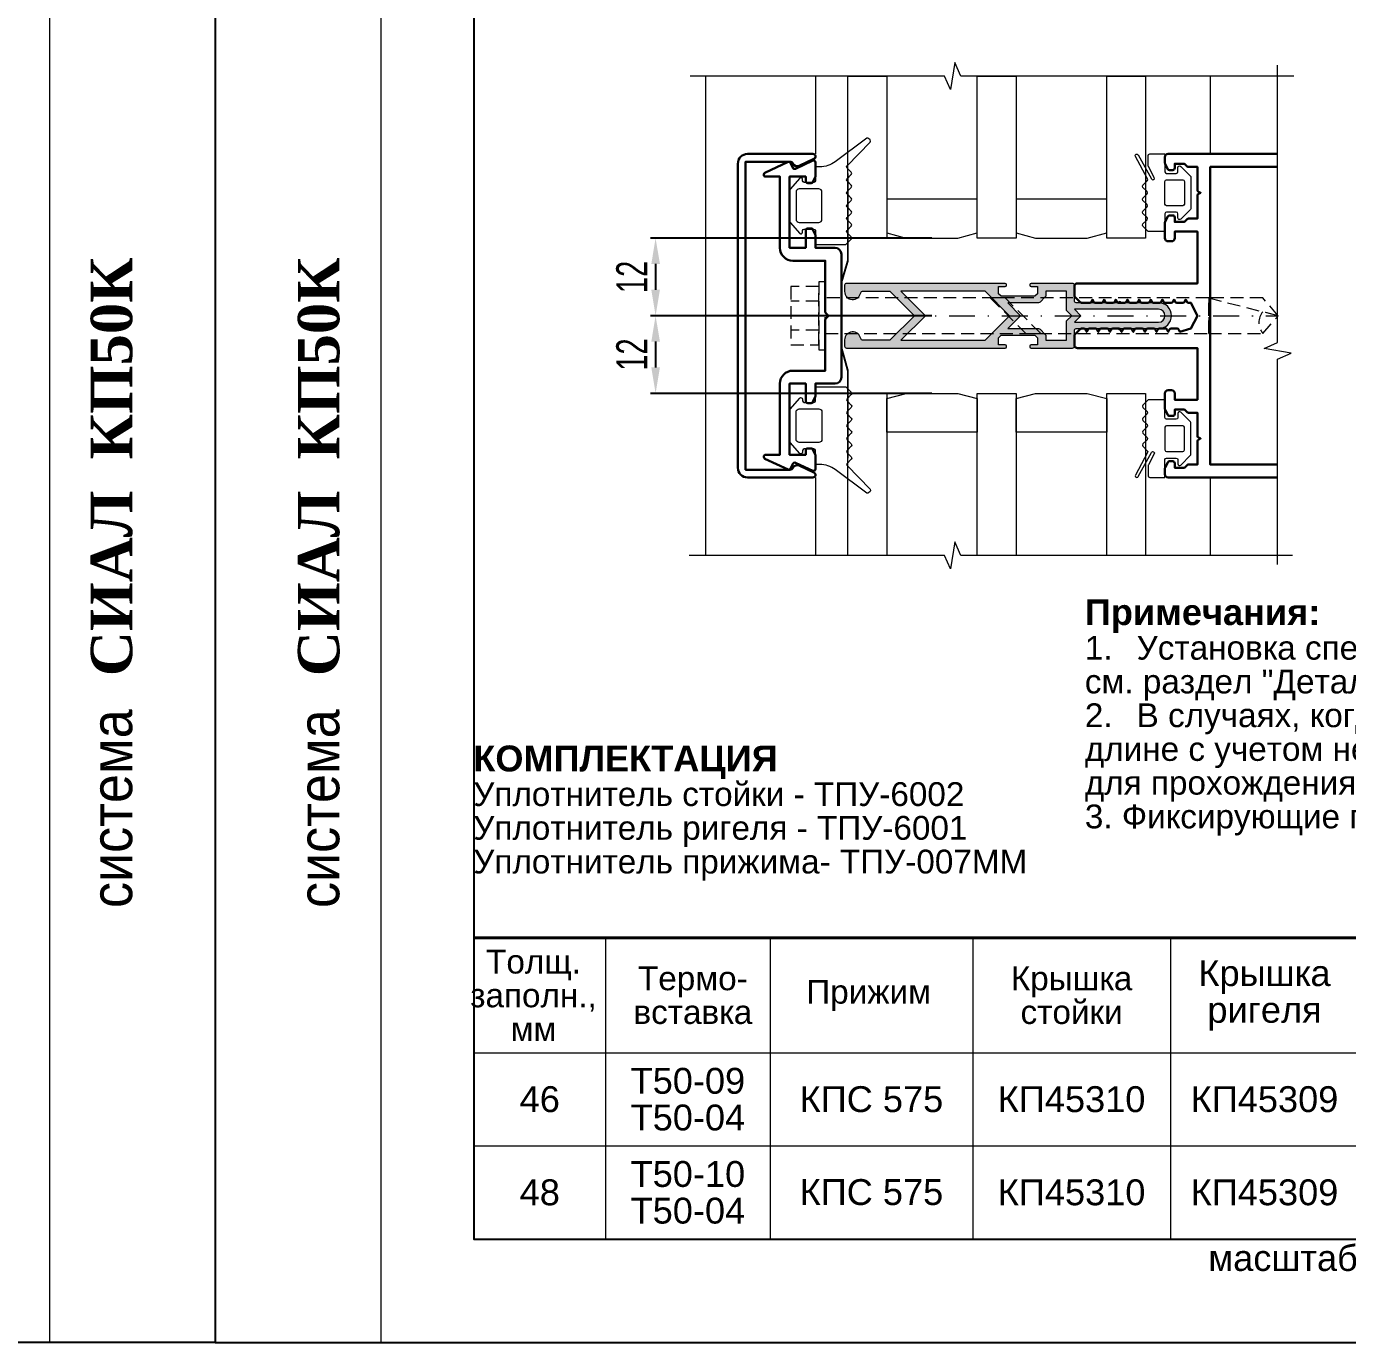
# Model space of a CAD drawing. Extents: x -37 to 8820, y -336 to 478.
# Drawn here: x 2291.8 to 2419.4, y 0 to 127.1 of the extents above; entities that cross this region are included whole.
import ezdxf
from ezdxf.enums import TextEntityAlignment as Align

# ---------------------------------------------------------------- set-up
doc = ezdxf.new("R2010")
doc.units = 0
doc.header["$LTSCALE"] = 5
doc.linetypes.add('DASHDOT', pattern=[1, 0.5, -0.25, 0, -0.25])
doc.linetypes.add('HIDDEN', pattern=[0.375, 0.25, -0.125])
doc.layers.get('0').update_dxf_attribs({"linetype": 'CONTINUOUS', "lineweight": 30})
doc.layers.get('DEFPOINTS').update_dxf_attribs({"linetype": 'CONTINUOUS'})
for name, color, linetype, lineweight in [('1', 6, 'DASHDOT', 13), ('2', 3, 'HIDDEN', 13), ('Dimentions', 5, 'CONTINUOUS', 15), ('Glass', 5, 'CONTINUOUS', 20), ('Герлен', 7, 'CONTINUOUS', 60), ('Зигзаг', 1, 'CONTINUOUS', 15), ('Конструкции', 252, 'CONTINUOUS', 20), ('Рамки', 1, 'CONTINUOUS', 15), ('Текстовый', 7, 'CONTINUOUS', 9), ('Уплотнители', 1, 'CONTINUOUS', 20), ('Штриховка', 1, 'CONTINUOUS', 5)]:
    doc.layers.add(name, color=color, linetype=linetype, lineweight=lineweight)
doc.layers.add('Скрытые', color=14, linetype='CONTINUOUS', plot=False)
doc.styles.add('3', font='RUSS.SHX', dxfattribs={"width": 0.7, "height": 3})
doc.styles.add('Каталожный', font='arial.ttf', dxfattribs={"height": 2.5})
doc.styles.add('Фирм', font='arial.ttf', dxfattribs={"height": 3.5})
doc.styles.add('Фирм5', font='timesbd.ttf', dxfattribs={"height": 4})
doc.dimstyles.new('MX1_6', dxfattribs={"dimtxt": 3, "dimasz": 2.5, "dimexe": 0.5, "dimexo": 0, "dimgap": 0.8, "dimtad": 1, "dimlfac": 1.6, "dimdsep": 46, "dimtxsty": '3', "dimcen": 0, "dimclrd": 256, "dimclre": 256, "dimclrt": 256, "dimaunit": 1, "dimadec": 0, "dimazin": 0, "dimtfac": 1, "dimtmove": 0, "dimatfit": 1, "dimfxl": 1, "dimtvp": 1, "dimtolj": 1, "dimtzin": 0, "dimarcsym": 0})

# ---------------------------------------------------------------- blocks, each defined once
blk = doc.blocks.new('*D868')
at = {"layer": 'DEFPOINTS', "color": 0, "linetype": 'Continuous', "transparency": 16777216}
for p in [(2379.23, 106.7), (2352.54, 99.2), (2379.23, 99.2)]:
    blk.add_point(p, dxfattribs=at)
at = {"layer": 'Dimentions', "linetype": 'Continuous', "lineweight": -2, "transparency": 16777216}
for p, q in [((2379.23, 106.7), (2352.04, 106.7)), ((2352.54, 104.2), (2352.54, 101.7)), ((2379.23, 99.2), (2352.04, 99.2))]:
    blk.add_line(p, q, dxfattribs=at)
at = {"layer": 'Dimentions', "linetype": 'Continuous', "transparency": 16777216}
for points in [[(2352.13, 104.2), (2352.96, 104.2), (2352.54, 106.7)], [(2352.13, 101.7), (2352.96, 101.7), (2352.54, 99.2)]]:
    blk.add_solid(points, dxfattribs=at)
at = {"layer": 'Dimentions', "linetype": 'Continuous', "transparency": 16777216, "insert": (2350.24, 102.95), "char_height": 3, "attachment_point": 5, "rotation": 90, "style": '3'}
blk.add_mtext('\\A1;12', dxfattribs=at)
blk = doc.blocks.new('*D869')
at = {"layer": 'DEFPOINTS', "color": 0, "linetype": 'Continuous', "transparency": 16777216}
for p in [(2355.82, 99.2), (2352.54, 91.7), (2379.23, 91.7)]:
    blk.add_point(p, dxfattribs=at)
at = {"layer": 'Dimentions', "linetype": 'Continuous', "lineweight": -2, "transparency": 16777216}
for p, q in [((2355.82, 99.2), (2352.04, 99.2)), ((2352.54, 96.7), (2352.54, 94.2)), ((2379.23, 91.7), (2352.04, 91.7))]:
    blk.add_line(p, q, dxfattribs=at)
at = {"layer": 'Dimentions', "linetype": 'Continuous', "transparency": 16777216}
for points in [[(2352.13, 96.7), (2352.96, 96.7), (2352.54, 99.2)], [(2352.13, 94.2), (2352.96, 94.2), (2352.54, 91.7)]]:
    blk.add_solid(points, dxfattribs=at)
at = {"layer": 'Dimentions', "linetype": 'Continuous', "transparency": 16777216, "insert": (2350.24, 95.45), "char_height": 3, "attachment_point": 5, "rotation": 90, "style": '3'}
blk.add_mtext('\\A1;12', dxfattribs=at)

msp = doc.modelspace()

# ---------------------------------------------------------------- hatches: boundary and pattern name
at = {"layer": 'Штриховка'}
h = msp.add_hatch(color=256, dxfattribs=at)
edge = h.paths.add_edge_path()
edge.add_arc((2388.7938, 102.2001), 0.125, 90, 180)
edge.add_line((2388.6688, 102.2001), (2388.6688, 102.1376))
edge.add_arc((2388.7938, 102.1376), 0.125, 180, 270)
edge.add_line((2388.7938, 102.0126), (2389.4188, 102.0126))
edge.add_line((2389.4188, 102.0126), (2389.4188, 101.3214))
edge.add_line((2389.4188, 101.3214), (2389.1725, 101.0751))
edge.add_line((2389.1725, 101.0751), (2385.9151, 101.0751))
edge.add_line((2385.9151, 101.0751), (2385.6688, 101.3214))
edge.add_line((2385.6688, 101.3214), (2385.6688, 102.0126))
edge.add_line((2385.6688, 102.0126), (2386.2938, 102.0126))
edge.add_arc((2386.2938, 102.1376), 0.125, 270, 360)
edge.add_line((2386.4188, 102.1376), (2386.4188, 102.2001))
edge.add_arc((2386.2938, 102.2001), 0.125, 0, 90)
edge.add_line((2386.2938, 102.3251), (2370.9813, 102.3251))
edge.add_arc((2370.9813, 102.1376), 0.1875, 90, 180)
edge.add_line((2370.7938, 102.1376), (2370.7938, 101.5439))
edge.add_arc((2371.5751, 101.5439), 0.7812, 180, 350.718201)
edge.add_arc((2372.5311, 101.3876), 0.1875, 90, 170.718201, ccw=False)
edge.add_line((2372.5311, 101.5751), (2375.1688, 101.5751))
edge.add_line((2375.1688, 101.5751), (2377.5438, 99.2001))
edge.add_line((2377.5438, 99.2001), (2375.1688, 96.8251))
edge.add_line((2375.1688, 96.8251), (2372.5311, 96.8251))
edge.add_arc((2372.5311, 97.0126), 0.1875, 189.281799, 270, ccw=False)
edge.add_arc((2371.5751, 96.8564), 0.7812, 9.281799, 180)
edge.add_line((2370.7938, 96.8564), (2370.7938, 96.2626))
edge.add_arc((2370.9813, 96.2626), 0.1875, 180, 270)
edge.add_line((2370.9813, 96.0751), (2386.2938, 96.0751))
edge.add_arc((2386.2938, 96.2001), 0.125, 270, 360)
edge.add_line((2386.4188, 96.2001), (2386.4188, 96.2626))
edge.add_arc((2386.2938, 96.2626), 0.125, 0, 90)
edge.add_line((2386.2938, 96.3876), (2385.6688, 96.3876))
edge.add_line((2385.6688, 96.3876), (2385.6688, 97.0788))
edge.add_line((2385.6688, 97.0788), (2385.9151, 97.3251))
edge.add_line((2385.9151, 97.3251), (2389.1725, 97.3251))
edge.add_line((2389.1725, 97.3251), (2389.4188, 97.0788))
edge.add_line((2389.4188, 97.0788), (2389.4188, 96.3876))
edge.add_line((2389.4188, 96.3876), (2388.7938, 96.3876))
edge.add_arc((2388.7938, 96.2626), 0.125, 90, 180)
edge.add_line((2388.6688, 96.2626), (2388.6688, 96.2001))
edge.add_arc((2388.7938, 96.2001), 0.125, 180, 270)
edge.add_line((2388.7938, 96.0751), (2392.7938, 96.0751))
edge.add_arc((2392.7938, 96.2626), 0.1875, 270, 360)
edge.add_line((2392.9813, 96.2626), (2392.9813, 97.7626))
edge.add_arc((2393.1688, 97.7626), 0.1875, 90, 180, ccw=False)
edge.add_line((2393.1688, 97.9501), (2397.2313, 97.9501))
edge.add_arc((2397.3563, 97.9501), 0.125, 180, 360)
edge.add_line((2397.4813, 97.9501), (2401.1063, 97.9501))
edge.add_arc((2401.1063, 99.2001), 1.25, 270, 450)
edge.add_line((2401.1063, 100.4501), (2397.4813, 100.4501))
edge.add_arc((2397.3563, 100.4501), 0.125, 0, 180)
edge.add_line((2397.2313, 100.4501), (2393.1688, 100.4501))
edge.add_arc((2393.1688, 100.6376), 0.1875, 180, 270, ccw=False)
edge.add_line((2392.9813, 100.6376), (2392.9813, 102.1376))
edge.add_arc((2392.7938, 102.1376), 0.1875, 0, 90)
edge.add_line((2392.7938, 102.3251), (2388.7938, 102.3251))
h.paths.add_polyline_path([(2376.2295, 101.5751), (2378.6045, 99.2001), (2376.2295, 96.8251), (2384.3545, 96.8251), (2386.7295, 99.2001), (2384.3545, 101.5751)], flags=16)
edge = h.paths.add_edge_path(flags=16)
edge.add_line((2392.2313, 101.5751), (2390.2313, 101.5751))
edge.add_line((2390.2313, 101.5751), (2390.2313, 101.1509))
edge.add_arc((2390.0438, 101.1509), 0.1875, -45, 0, ccw=False)
edge.add_line((2390.1764, 101.0184), (2389.6631, 100.505))
edge.add_arc((2389.5305, 100.6376), 0.1875, 270, 315, ccw=False)
edge.add_line((2389.5305, 100.4501), (2386.5401, 100.4501))
edge.add_line((2386.5401, 100.4501), (2387.7901, 99.2001))
edge.add_line((2387.7901, 99.2001), (2386.5401, 97.9501))
edge.add_line((2386.5401, 97.9501), (2389.5305, 97.9501))
edge.add_arc((2389.5305, 97.7626), 0.1875, 45, 90, ccw=False)
edge.add_line((2389.6631, 97.8952), (2390.1764, 97.3819))
edge.add_arc((2390.0438, 97.2493), 0.1875, 0, 45, ccw=False)
edge.add_line((2390.2313, 97.2493), (2390.2313, 96.8251))
edge.add_line((2390.2313, 96.8251), (2392.2313, 96.8251))
edge.add_line((2392.2313, 96.8251), (2392.2313, 98.709))
edge.add_line((2392.2313, 98.709), (2392.7224, 99.2001))
edge.add_line((2392.7224, 99.2001), (2392.2313, 99.6912))
edge.add_line((2392.2313, 99.6912), (2392.2313, 101.5751))
edge = h.paths.add_edge_path(flags=16)
edge.add_line((2393.6063, 99.2001), (2392.9813, 98.5751))
edge.add_line((2392.9813, 98.5751), (2401.1063, 98.5751))
edge.add_arc((2401.1063, 99.2001), 0.625, 270, 450)
edge.add_line((2401.1063, 99.8251), (2392.9813, 99.8251))
edge.add_line((2392.9813, 99.8251), (2393.6063, 99.2001))

# ---------------------------------------------------------------- linework, layer by layer
for points in [[(2360.4813, 84.5126), (2360.4813, 113.8876, -0.41421356), (2361.4188, 114.8251), (2367.7313, 114.8251, -0.80258485), (2367.837, 114.3485), (2366.4003, 113.6786, -0.40155944), (2365.8273, 113.8732, 0.27973928), (2365.4946, 114.0751), (2361.2313, 114.0751), (2361.2313, 84.3251), (2365.4946, 84.3251, 0.27973928), (2365.8273, 84.527, -0.40155944), (2366.4003, 84.7216), (2367.837, 84.0517, -0.80258485), (2367.7313, 83.5751), (2361.4188, 83.5751, -0.41421356)], [(2365.3274, 84.3427, 0.41421356), (2365.5766, 84.4334), (2365.7966, 84.9052, -0.41421356), (2366.0457, 84.9959), (2367.7146, 84.2177, 0.54861879), (2367.9813, 84.3876), (2367.9813, 85.7184, 0.11643382), (2367.9615, 85.8022), (2367.7206, 86.284, 0.28407904), (2367.5529, 86.3876), (2367.2313, 86.3876, 0.41421356), (2367.0438, 86.2001), (2367.0438, 85.7626), (2365.4813, 85.7626), (2365.4813, 92.6376), (2367.0438, 92.6376), (2367.0438, 90.9501, 0.41421356), (2367.2313, 90.7626), (2367.5529, 90.7626, 0.28407904), (2367.7206, 90.8663), (2367.9615, 91.348, 0.11643382), (2367.9813, 91.4319), (2367.9813, 92.6376), (2369.8563, 92.6376, 0.41421356), (2370.4813, 93.2626), (2370.4813, 105.1376, 0.41421356), (2369.8563, 105.7626), (2367.9813, 105.7626), (2367.9813, 106.9684, 0.11643382), (2367.9615, 107.0522), (2367.7206, 107.534, 0.28407904), (2367.5529, 107.6376), (2367.2313, 107.6376, 0.41421356), (2367.0438, 107.4501), (2367.0438, 105.7626), (2365.4813, 105.7626), (2365.4813, 112.6376), (2367.0438, 112.6376), (2367.0438, 112.2001, 0.41421356), (2367.2313, 112.0126), (2367.5529, 112.0126, 0.28407904), (2367.7206, 112.1163), (2367.9615, 112.598, 0.11643382), (2367.9813, 112.6819), (2367.9813, 114.0126, 0.54861879), (2367.7146, 114.1825), (2366.0457, 113.4044, -0.41421356), (2365.7966, 113.495), (2365.5766, 113.9669, 0.41421356), (2365.3274, 114.0575), (2363.0896, 113.014, 0.29147342), (2362.9813, 112.8441), (2362.9813, 112.8251, 0.41421356), (2363.1688, 112.6376), (2364.5438, 112.6376), (2364.5438, 105.7626, 0.41421356), (2365.7938, 104.5126), (2368.9188, 104.5126), (2368.9188, 99.5903, 0.19891237), (2368.9737, 99.4577), (2369.2313, 99.2001), (2368.9737, 98.9425, 0.19891237), (2368.9188, 98.81), (2368.9188, 93.8876), (2365.7938, 93.8876, 0.41421356), (2364.5438, 92.6376), (2364.5438, 85.7626), (2363.1688, 85.7626, 0.41421356), (2362.9813, 85.5751), (2362.9813, 85.5561, 0.29147342), (2363.0896, 85.3862)]]:
    msp.add_lwpolyline(points, format="xyb", close=True)
msp.add_lwpolyline([(2412.5964, 83.5751), (2402.0438, 83.5751, -0.41421356), (2401.7313, 83.8876), (2401.7313, 84.4684, -0.11643382), (2401.7511, 84.5522), (2401.992, 85.034, -0.28407904), (2402.1597, 85.1376), (2402.4813, 85.1376, -0.41421356), (2402.6688, 84.9501), (2402.6688, 84.5126), (2403.6063, 84.5126), (2403.8639, 84.7702, -0.19891237), (2403.9965, 84.8251), (2404.8563, 84.8251), (2404.8563, 87.053, -0.28407904), (2404.96, 87.2207), (2405.1688, 87.3251), (2404.96, 87.4295, -0.28407904), (2404.8563, 87.5972), (2404.8563, 89.8251), (2403.9965, 89.8251, -0.19891237), (2403.8639, 89.88), (2403.6063, 90.1376), (2402.6688, 90.1376), (2402.6688, 89.7001, -0.41421356), (2402.4813, 89.5126), (2402.1597, 89.5126, -0.28407904), (2401.992, 89.6163), (2401.7511, 90.098, -0.11643382), (2401.7313, 90.1819), (2401.7313, 91.7001, -0.41421356), (2402.0438, 92.0126), (2402.3563, 92.0126, -0.41421356), (2402.6688, 91.7001), (2402.6688, 91.0751), (2404.8563, 91.0751), (2404.8563, 96.0751), (2393.2938, 96.0751, -0.41421356), (2392.9813, 96.3876), (2392.9813, 97.2475, -0.19891237), (2393.0362, 97.38), (2393.5514, 97.8952, -0.19891237), (2393.684, 97.9501), (2393.8967, 97.9501, -0.28407904), (2394.0644, 97.8465), (2394.1688, 97.6376), (2394.2732, 97.8465, -0.28407904), (2394.441, 97.9501), (2395.0217, 97.9501, -0.28407904), (2395.1894, 97.8465), (2395.2938, 97.6376), (2395.3982, 97.8465, -0.28407904), (2395.566, 97.9501), (2396.1467, 97.9501, -0.28407904), (2396.3144, 97.8465), (2396.4188, 97.6376), (2396.5232, 97.8465, -0.28407904), (2396.691, 97.9501), (2397.2717, 97.9501, -0.28407904), (2397.4394, 97.8465), (2397.5438, 97.6376), (2397.6482, 97.8465, -0.28407904), (2397.816, 97.9501), (2398.3967, 97.9501, -0.28407904), (2398.5644, 97.8465), (2398.6688, 97.6376), (2398.7732, 97.8465, -0.28407904), (2398.941, 97.9501), (2399.5217, 97.9501, -0.28407904), (2399.6894, 97.8465), (2399.7938, 97.6376), (2399.8982, 97.8465, -0.28407904), (2400.066, 97.9501), (2400.6467, 97.9501, -0.28407904), (2400.8144, 97.8465), (2400.9188, 97.6376), (2401.0232, 97.8465, -0.28407904), (2401.191, 97.9501), (2401.7717, 97.9501, -0.28407904), (2401.9394, 97.8465), (2402.0438, 97.6376), (2402.1482, 97.8465, -0.28407904), (2402.316, 97.9501), (2402.8967, 97.9501, -0.28407904), (2403.0644, 97.8465), (2403.1688, 97.6376), (2404.2313, 97.9501), (2404.8563, 99.2001), (2404.2313, 100.4501), (2404.0035, 100.4501, -0.28407904), (2403.8357, 100.5538), (2403.7313, 100.7626), (2403.6269, 100.5538, -0.28407904), (2403.4592, 100.4501), (2402.8785, 100.4501, -0.28407904), (2402.7107, 100.5538), (2402.6063, 100.7626), (2402.5019, 100.5538, -0.28407904), (2402.3342, 100.4501), (2401.7535, 100.4501, -0.28407904), (2401.5857, 100.5538), (2401.4813, 100.7626), (2401.3769, 100.5538, -0.28407904), (2401.2092, 100.4501), (2400.6285, 100.4501, -0.28407904), (2400.4607, 100.5538), (2400.3563, 100.7626), (2400.2519, 100.5538, -0.28407904), (2400.0842, 100.4501), (2399.5035, 100.4501, -0.28407904), (2399.3357, 100.5538), (2399.2313, 100.7626), (2399.1269, 100.5538, -0.28407904), (2398.9592, 100.4501), (2398.3785, 100.4501, -0.28407904), (2398.2107, 100.5538), (2398.1063, 100.7626), (2398.0019, 100.5538, -0.28407904), (2397.8342, 100.4501), (2397.2535, 100.4501, -0.28407904), (2397.0857, 100.5538), (2396.9813, 100.7626), (2396.8769, 100.5538, -0.28407904), (2396.7092, 100.4501), (2396.1285, 100.4501, -0.28407904), (2395.9607, 100.5538), (2395.8563, 100.7626), (2395.7519, 100.5538, -0.28407904), (2395.5842, 100.4501), (2395.0035, 100.4501, -0.28407904), (2394.8357, 100.5538), (2394.7313, 100.7626), (2394.6269, 100.5538, -0.28407904), (2394.4592, 100.4501), (2393.684, 100.4501, -0.19891237), (2393.5514, 100.505), (2393.0362, 101.0202, -0.19891237), (2392.9813, 101.1528), (2392.9813, 102.0126, -0.41421356), (2393.2938, 102.3251), (2404.8563, 102.3251), (2404.8563, 107.3251), (2402.6688, 107.3251), (2402.6688, 106.7001, -0.41421356), (2402.3563, 106.3876), (2402.0438, 106.3876, -0.41421356), (2401.7313, 106.7001), (2401.7313, 108.2184, -0.11643382), (2401.7511, 108.3022), (2401.992, 108.784, -0.28407904), (2402.1597, 108.8876), (2402.4813, 108.8876, -0.41421356), (2402.6688, 108.7001), (2402.6688, 108.2626), (2403.6063, 108.2626), (2403.8639, 108.5202, -0.19891237), (2403.9965, 108.5751), (2404.8563, 108.5751), (2404.8563, 110.803, -0.28407904), (2404.96, 110.9707), (2405.1688, 111.0751), (2404.96, 111.1795, -0.28407904), (2404.8563, 111.3472), (2404.8563, 113.5751), (2403.9965, 113.5751, -0.19891237), (2403.8639, 113.63), (2403.6063, 113.8876), (2402.6688, 113.8876), (2402.6688, 113.4501, -0.41421356), (2402.4813, 113.2626), (2402.1597, 113.2626, -0.28407904), (2401.992, 113.3663), (2401.7511, 113.848, -0.11643382), (2401.7313, 113.9319), (2401.7313, 114.5126, -0.41421356), (2402.0438, 114.8251), (2412.5964, 114.8251)], format="xyb")
msp.add_lwpolyline([(2412.5964, 84.8251), (2406.1063, 84.8251), (2406.1063, 113.5751), (2412.5964, 113.5751)])
at = {"layer": '1'}
msp.add_line((2360.4813, 99.2001), (2412.5964, 99.2001), dxfattribs=at)
at = {"layer": '2'}
for p, q in [((2368.2938, 100.6064), (2365.6063, 100.6064)), ((2368.2938, 97.7939), (2365.6063, 97.7939))]:
    msp.add_line(p, q, dxfattribs=at)
for points in [[(2368.2938, 95.9189), (2368.9188, 95.9189), (2368.9188, 102.4814), (2368.2938, 102.4814)], [(2368.2938, 96.3876), (2368.2938, 102.0126), (2365.6063, 102.0126), (2365.6063, 96.3876)], [(2368.9188, 97.4814), (2405.9527, 97.4853), (2405.9527, 99.2001), (2405.9527, 100.9189), (2368.9188, 100.9189)], [(2384.865, 100.9189), (2388.3025, 97.4814), (2389.7348, 97.4814), (2386.2973, 100.9189)]]:
    msp.add_lwpolyline(points, close=True, dxfattribs=at)
msp.add_lwpolyline([(2405.9527, 97.4853), (2411.1777, 97.4853), (2412.6705, 99.2021), (2411.1777, 100.9189), (2405.9527, 100.9189), (2405.9527, 97.4853)], dxfattribs=at)
msp.add_lwpolyline([(2405.9527, 100.9189), (2412.6705, 99.2021), (2411.1777, 99.5836, 0.36330791), (2411.1777, 97.4853)], format="xyb", dxfattribs=at)
at = {"layer": 'Dimentions', "linetype": 'Continuous'}
for p, q in [((2294, 297), (2294, 0)), ((2326, 297), (2326, 0))]:
    msp.add_line(p, q, dxfattribs=at)
at = {"layer": 'Glass'}
for points in [[(2374.8563, 122.3553), (2374.8563, 106.7001), (2371.1063, 106.7001), (2371.1063, 122.3553)], [(2387.3563, 122.3553), (2387.3563, 106.7001), (2383.6063, 106.7001), (2383.6063, 122.3553)], [(2399.8563, 122.3553), (2399.8563, 106.7001), (2396.1063, 106.7001), (2396.1063, 122.3553)], [(2383.6063, 107.2025), (2383.6063, 110.4501), (2374.8563, 110.4501), (2374.8563, 107.2025), (2376.7313, 106.7001), (2381.7313, 106.7001)], [(2396.1063, 107.2025), (2396.1063, 110.4501), (2387.3563, 110.4501), (2387.3563, 107.2025), (2389.2313, 106.7001), (2394.2313, 106.7001)], [(2374.8563, 91.7001), (2374.8563, 76.0449), (2371.1063, 76.0449), (2371.1063, 91.7001)], [(2383.6063, 91.1977), (2383.6063, 87.9501), (2374.8563, 87.9501), (2374.8563, 91.1977), (2376.7313, 91.7001), (2381.7313, 91.7001)], [(2387.3563, 91.7001), (2387.3563, 76.0449), (2383.6063, 76.0449), (2383.6063, 91.7001)], [(2396.1063, 91.1977), (2396.1063, 87.9501), (2387.3563, 87.9501), (2387.3563, 91.1977), (2389.2313, 91.7001), (2394.2313, 91.7001)], [(2399.8563, 91.7001), (2399.8563, 76.0449), (2396.1063, 76.0449), (2396.1063, 91.7001)]]:
    msp.add_lwpolyline(points, close=True, dxfattribs=at)
at = {"layer": 'Герлен', "lineweight": 40}
msp.add_line((2335, 39.0868), (2500, 39.0868), dxfattribs=at)
at = {"layer": 'Герлен', "ltscale": 2, "const_width": 0.1875}
msp.add_lwpolyline([(2371.1063, 85.4164), (2371.1063, 93.8845), (2370.4813, 96.142), (2370.4813, 102.392), (2371.1063, 104.5158), (2371.1063, 112.9614)], dxfattribs=at)
at = {"layer": 'Зигзаг'}
for points in [[(2414.1756, 122.3553), (2382.0244, 122.3553), (2381.4435, 123.6732), (2381.0079, 121.0605), (2380.4254, 122.3553), (2355.8764, 122.3553)], [(2412.5964, 75.1569), (2412.5964, 95.0042), (2413.9143, 95.5851), (2411.3016, 96.0207), (2412.5964, 96.6032), (2412.5964, 123.3883)], [(2414.0384, 76.0449), (2382.0244, 76.0449), (2381.4435, 77.3628), (2381.0079, 74.7501), (2380.4254, 76.0449), (2355.787, 76.0449)]]:
    msp.add_lwpolyline(points, dxfattribs=at)
at = {"layer": 'Конструкции'}
for p, q in [((2367.9813, 122.3553), (2367.9813, 114.8251)), ((2406.1063, 122.3553), (2406.1063, 114.8251)), ((2367.9813, 83.5751), (2367.9813, 76.0449)), ((2406.1063, 83.5751), (2406.1063, 76.0449))]:
    msp.add_line(p, q, dxfattribs=at)
msp.add_lwpolyline([(2357.3563, 122.3553), (2357.3563, 76.0449)], dxfattribs=at)
at = {"layer": 'Рамки'}
for p, q in [((2347.7124, 39.0868), (2347.7124, 10)), ((2363.604, 39.0868), (2363.604, 10)), ((2383.1643, 39.0868), (2383.1643, 10)), ((2402.2614, 39.0868), (2402.2614, 10)), ((2335, 28), (2500, 28)), ((2335, 19), (2500, 19)), ((2335, 10), (2500, 10))]:
    msp.add_line(p, q, dxfattribs=at)
at = {"layer": 'Скрытые', "linetype": 'Continuous'}
for points in [[(2100, 297), (2310, 297), (2310, 0), (2100, 0)], [(2520, 297), (2310, 297), (2310, 0), (2520, 0)], [(2500, 10), (2500, 287), (2335, 287), (2335, 10)]]:
    msp.add_lwpolyline(points, close=True, dxfattribs=at)
at = {"layer": 'Уплотнители'}
for points in [[(2366.7313, 107.4189, -0.41421356), (2366.8876, 107.5751), (2367.8251, 107.5751, -0.41421356), (2367.9813, 107.4189), (2367.9813, 106.0751), (2370.8693, 106.0751, 0.19891237), (2370.9577, 106.1117), (2371.4356, 106.5896, 0.41421356), (2371.4356, 106.8106), (2371.0315, 107.2146, -0.41421356), (2371.0315, 107.4356), (2371.4356, 107.8396, 0.41421356), (2371.4356, 108.0606), (2371.0315, 108.4646, -0.41421356), (2371.0315, 108.6856), (2371.4356, 109.0896, 0.41421356), (2371.4356, 109.3106), (2371.0315, 109.7146, -0.41421356), (2371.0315, 109.9356), (2371.4356, 110.3396, 0.41421356), (2371.4356, 110.5606), (2371.0315, 110.9646, -0.41421356), (2371.0315, 111.1856), (2371.4356, 111.5896, 0.41421356), (2371.4356, 111.8106), (2371.0315, 112.2146, -0.41421356), (2371.0315, 112.4356), (2371.4356, 112.8396, 0.41421356), (2371.4356, 113.0606), (2371.0315, 113.4646, -0.41421356), (2371.0315, 113.6856), (2373.2458, 115.9646, 0.41421356), (2373.2458, 116.1856), (2373.1145, 116.3169, 0.29253821), (2372.95, 116.3531), (2369.8968, 114.0723, -0.16178775), (2368.4006, 113.5751), (2367.9813, 113.5751), (2367.9813, 112.2314, -0.41421356), (2367.8251, 112.0751), (2366.8876, 112.0751, -0.41421356), (2366.7313, 112.2314), (2366.7313, 112.3876, 0.66858666), (2366.4645, 112.498), (2365.527, 111.4334, 0.19861919), (2365.4813, 111.323), (2365.4813, 108.3272, 0.19861919), (2365.527, 108.2169), (2366.4645, 107.1523, 0.66858666), (2366.7313, 107.2626)], [(2400.6922, 112.5559), (2400.1252, 113.6009, -0.12491271), (2400.1063, 113.6754), (2400.1063, 114.6689, -0.41421356), (2400.2626, 114.8251), (2401.7313, 114.8251), (2401.7313, 113.1064, 0.41421356), (2401.8876, 112.9501), (2402.8251, 112.9501, 0.41421356), (2402.9813, 113.1064), (2402.9813, 113.5126, -0.66858666), (2403.2482, 113.623), (2404.1857, 112.6834, -0.19861919), (2404.2313, 112.573), (2404.2313, 109.5772, -0.19861919), (2404.1857, 109.4669), (2403.2482, 108.5273, -0.66858666), (2402.9813, 108.6376), (2402.9813, 109.0439, 0.41421356), (2402.8251, 109.2001), (2401.8876, 109.2001, 0.41421356), (2401.7313, 109.0439), (2401.7313, 107.3251), (2400.171, 107.3251, -0.19891237), (2400.0606, 107.3709), (2399.5918, 107.8396, -0.41421356), (2399.5918, 108.0606), (2399.9958, 108.4646, 0.41421356), (2399.9958, 108.6856), (2399.5918, 109.0896, -0.41421356), (2399.5918, 109.3106), (2399.9958, 109.7146, 0.41421356), (2399.9958, 109.9356), (2399.5918, 110.3396, -0.41421356), (2399.5918, 110.5606), (2399.9958, 110.9646, 0.41421356), (2399.9958, 111.1856), (2399.5918, 111.5896, -0.41421356), (2399.5918, 111.8106), (2400.0238, 112.2426, 0.33207606), (2400.0507, 112.4276), (2398.8752, 114.5944, -1), (2399.1499, 114.7434), (2400.4175, 112.4069, 1)], [(2403.6063, 112.1689), (2403.6063, 109.9814, -0.41421356), (2403.4501, 109.8251), (2401.8876, 109.8251, -0.41421356), (2401.7313, 109.9814), (2401.7313, 112.1689, -0.41421356), (2401.8876, 112.3251), (2403.4501, 112.3251, -0.41421356)], [(2366.1063, 111.1376), (2366.1063, 108.5126, 0.41421356), (2366.4188, 108.2001), (2368.2938, 108.2001, 0.41421356), (2368.6063, 108.5126), (2368.6063, 111.1376, 0.41421356), (2368.2938, 111.4501), (2366.4188, 111.4501, 0.41421356)], [(2388.7938, 102.3251, 0.41421356), (2388.6688, 102.2001), (2388.6688, 102.1376, 0.41421356), (2388.7938, 102.0126), (2389.4188, 102.0126), (2389.4188, 101.3214), (2389.1725, 101.0751), (2385.9151, 101.0751), (2385.6688, 101.3214), (2385.6688, 102.0126), (2386.2938, 102.0126, 0.41421356), (2386.4188, 102.1376), (2386.4188, 102.2001, 0.41421356), (2386.2938, 102.3251), (2370.9813, 102.3251, 0.41421356), (2370.7938, 102.1376), (2370.7938, 101.5439, 0.92211283), (2372.3461, 101.4179, -0.36752318), (2372.5311, 101.5751), (2375.1688, 101.5751), (2377.5438, 99.2001), (2375.1688, 96.8251), (2372.5311, 96.8251, -0.36752318), (2372.3461, 96.9824, 0.92211283), (2370.7938, 96.8564), (2370.7938, 96.2626, 0.41421356), (2370.9813, 96.0751), (2386.2938, 96.0751, 0.41421356), (2386.4188, 96.2001), (2386.4188, 96.2626, 0.41421356), (2386.2938, 96.3876), (2385.6688, 96.3876), (2385.6688, 97.0788), (2385.9151, 97.3251), (2389.1725, 97.3251), (2389.4188, 97.0788), (2389.4188, 96.3876), (2388.7938, 96.3876, 0.41421356), (2388.6688, 96.2626), (2388.6688, 96.2001, 0.41421356), (2388.7938, 96.0751), (2392.7938, 96.0751, 0.41421356), (2392.9813, 96.2626), (2392.9813, 97.7626, -0.41421356), (2393.1688, 97.9501), (2397.2313, 97.9501, 1), (2397.4813, 97.9501), (2401.1063, 97.9501, 1), (2401.1063, 100.4501), (2397.4813, 100.4501, 1), (2397.2313, 100.4501), (2393.1688, 100.4501, -0.41421356), (2392.9813, 100.6376), (2392.9813, 102.1376, 0.41421356), (2392.7938, 102.3251)], [(2392.2313, 101.5751), (2390.2313, 101.5751), (2390.2313, 101.1509, -0.19891237), (2390.1764, 101.0184), (2389.6631, 100.505, -0.19891237), (2389.5305, 100.4501), (2386.5401, 100.4501), (2387.7901, 99.2001), (2386.5401, 97.9501), (2389.5305, 97.9501, -0.19891237), (2389.6631, 97.8952), (2390.1764, 97.3819, -0.19891237), (2390.2313, 97.2493), (2390.2313, 96.8251), (2392.2313, 96.8251), (2392.2313, 98.709), (2392.7224, 99.2001), (2392.2313, 99.6912)], [(2393.6063, 99.2001), (2392.9813, 98.5751), (2401.1063, 98.5751, 1), (2401.1063, 99.8251), (2392.9813, 99.8251), (2393.6063, 99.2001)], [(2366.7313, 90.9814, 0.41421356), (2366.8876, 90.8251), (2367.8251, 90.8251, 0.41421356), (2367.9813, 90.9814), (2367.9813, 92.3251), (2370.8693, 92.3251, -0.19891237), (2370.9577, 92.2885), (2371.4356, 91.8106, -0.41421356), (2371.4356, 91.5896), (2371.0315, 91.1856, 0.41421356), (2371.0315, 90.9646), (2371.4356, 90.5606, -0.41421356), (2371.4356, 90.3396), (2371.0315, 89.9356, 0.41421356), (2371.0315, 89.7146), (2371.4356, 89.3106, -0.41421356), (2371.4356, 89.0896), (2371.0315, 88.6856, 0.41421356), (2371.0315, 88.4646), (2371.4356, 88.0606, -0.41421356), (2371.4356, 87.8396), (2371.0315, 87.4356, 0.41421356), (2371.0315, 87.2146), (2371.4356, 86.8106, -0.41421356), (2371.4356, 86.5896), (2371.0315, 86.1856, 0.41421356), (2371.0315, 85.9646), (2371.4356, 85.5606, -0.41421356), (2371.4356, 85.3396), (2371.0315, 84.9356, 0.41421356), (2371.0315, 84.7146), (2373.2458, 82.4356, -0.41421356), (2373.2458, 82.2146), (2373.1145, 82.0833, -0.29253821), (2372.95, 82.0472), (2369.8968, 84.328, 0.16178775), (2368.4006, 84.8251), (2367.9813, 84.8251), (2367.9813, 86.1689, 0.41421356), (2367.8251, 86.3251), (2366.8876, 86.3251, 0.41421356), (2366.7313, 86.1689), (2366.7313, 86.0126, -0.66858666), (2366.4645, 85.9023), (2365.527, 86.9669, -0.19861919), (2365.4813, 87.0772), (2365.4813, 90.073, -0.19861919), (2365.527, 90.1834), (2366.4645, 91.248, -0.66858666), (2366.7313, 91.1376)], [(2400.6922, 85.8444), (2400.1252, 84.7993, 0.12491271), (2400.1063, 84.7248), (2400.1063, 83.7314, 0.41421356), (2400.2626, 83.5751), (2401.7313, 83.5751), (2401.7313, 85.2939, -0.41421356), (2401.8876, 85.4501), (2402.8251, 85.4501, -0.41421356), (2402.9813, 85.2939), (2402.9813, 84.8876, 0.66858666), (2403.2482, 84.7773), (2404.1857, 85.7169, 0.19861919), (2404.2313, 85.8272), (2404.2313, 88.823, 0.19861919), (2404.1857, 88.9334), (2403.2482, 89.873, 0.66858666), (2402.9813, 89.7626), (2402.9813, 89.3564, -0.41421356), (2402.8251, 89.2001), (2401.8876, 89.2001, -0.41421356), (2401.7313, 89.3564), (2401.7313, 91.0751), (2400.171, 91.0751, 0.19891237), (2400.0606, 91.0294), (2399.5918, 90.5606, 0.41421356), (2399.5918, 90.3396), (2399.9958, 89.9356, -0.41421356), (2399.9958, 89.7146), (2399.5918, 89.3106, 0.41421356), (2399.5918, 89.0896), (2399.9958, 88.6856, -0.41421356), (2399.9958, 88.4646), (2399.5918, 88.0606, 0.41421356), (2399.5918, 87.8396), (2399.9958, 87.4356, -0.41421356), (2399.9958, 87.2146), (2399.5918, 86.8106, 0.41421356), (2399.5918, 86.5896), (2400.0238, 86.1576, -0.33207606), (2400.0507, 85.9726), (2398.8752, 83.8059, 1), (2399.1499, 83.6569), (2400.4175, 85.9934, -1)], [(2366.1063, 87.2626), (2366.1063, 89.8876, -0.41421356), (2366.4188, 90.2001), (2368.2938, 90.2001, -0.41421356), (2368.6063, 89.8876), (2368.6063, 87.2626, -0.41421356), (2368.2938, 86.9501), (2366.4188, 86.9501, -0.41421356)], [(2403.6063, 86.2314), (2403.6063, 88.4189, 0.41421356), (2403.4501, 88.5751), (2401.8876, 88.5751, 0.41421356), (2401.7313, 88.4189), (2401.7313, 86.2314, 0.41421356), (2401.8876, 86.0751), (2403.4501, 86.0751, 0.41421356)]]:
    msp.add_lwpolyline(points, format="xyb", close=True, dxfattribs=at)
msp.add_lwpolyline([(2376.2295, 101.5751), (2378.6045, 99.2001), (2376.2295, 96.8251), (2384.3545, 96.8251), (2386.7295, 99.2001), (2384.3545, 101.5751)], close=True, dxfattribs=at)

# ---------------------------------------------------------------- texts
at = {"layer": 'Скрытые', "linetype": 'Continuous', "insert": (2417.5, 7.9386), "char_height": 3.5, "width": 165, "attachment_point": 5, "style": 'Каталожный'}
msp.add_mtext('\\pxqc;{\\H0.71429x;масштаб 1:1,6}', dxfattribs=at)
at = {"layer": 'Текстовый', "style": 'Фирм5'}
for p in [(2302, 64.3724), (2322, 64.3724)]:
    msp.add_text('СИАЛ  КП50К', height=4, rotation=90, dxfattribs=at).set_placement(p)
at = {"layer": 'Текстовый', "style": 'Фирм', "width": 0.9}
for p in [(2302, 51.5762), (2322, 51.5762)]:
    msp.add_text(' система ', height=4, rotation=90, dxfattribs=at).set_placement(p, align=Align.CENTER)
at = {"layer": 'Текстовый', "linetype": 'Continuous', "line_spacing_factor": 0.85, "style": 'Каталожный'}
for s, insert, char_height, width, attachment_point in [('\\pxi-2,l2,r-2.0333,se1.0833,ql,t4;{\\fArial|b1|i0|c204|p34;Примечания:\\P\\pi0,l0,t2,4;\\fArial|b0|i0|c204|p34;\\H0.92x;1.^IУстановка специальных подкладок КПС 846 с термовставкой Т50-04 см. раздел "Деталировки".\\fArial|b1|i0|c204|p34;\\H1.087x;\\P\\fArial|b0|i0|c204|p34;\\H0.92x;2.^IВ случаях, когда стандартные винты DIN7981 не укладываются по длине с учетом необходимого зацепа, используются винты DIN7504-К для прохождения стенки профиля.\\P\\pr0,s*,q*,tz;\\H0.99996x;3. Фиксирующие подкладки с термовставкой T50-10 не используются.}', (2393.9917, 71.8148), 2.5, 106.291444, 1), ('\\P\\pxql;{\\fArial|b1|i0|c204|p34;КОМПЛЕКТАЦИЯ\\P\\pi-2,l2,r-2.0333,se1.0833,t4;\\fArial|b0|i0|c204|p34;\\H0.92x;Уплотнитель стойки - ТПУ-6002\\PУплотнитель ригеля - ТПУ-6001\\PУплотнитель прижима- ТПУ-007ММ}', (2334.934, 61.2198), 2.5, 66.020014, 1), ('Толщ.\\Pзаполн.,\\Pмм', (2340.7528, 33.5434), 2.3, 27.25, 5), ('Термо-\\Pвставка', (2356.1384, 33.5434), 2.3, 12.276865, 5), ('Крышка \\Pстойки', (2392.7128, 33.5434), 2.3, 19.097083, 5), ('Крышка ригеля', (2411.3414, 33.5434), 2.5, 18.1601, 5), ('Прижим', (2373.1156, 33.5434), 2.3, 27.25, 5), ('Т50-09\\PТ50-04', (2355.6582, 23.5), 2.5, 13.891532, 5), ('46', (2341.3562, 23.5), 2.5, 12.712441, 5), ('КПС 575', (2373.3841, 23.5), 2.5, 19.560325, 5), ('КП45310', (2392.7128, 23.5), 2.5, 19.097083, 5), ('КП45309', (2411.3414, 23.5), 2.5, 18.1601, 5), ('Т50-10\\PТ50-04', (2355.6582, 14.5), 2.5, 13.891532, 5), ('48', (2341.3562, 14.5), 2.5, 12.712441, 5), ('КПС 575', (2373.3841, 14.5224), 2.5, 19.560325, 5), ('КП45310', (2392.7128, 14.5), 2.5, 19.097083, 5), ('КП45309', (2411.3414, 14.5), 2.5, 18.1601, 5)]:
    msp.add_mtext(s, dxfattribs=dict(at, insert=insert, char_height=char_height, width=width, attachment_point=attachment_point))

# ---------------------------------------------------------------- dimensions: what is measured, and where the dimension line sits
at = {"layer": 'Dimentions', "linetype": 'Continuous'}
for base, p1, p2, picture, middle in [((2352.5419, 99.2001), (2379.2313, 106.7001), (2379.2313, 99.2001), '*D868', (2350.2419, 102.9501)), ((2352.5419, 91.7001), (2355.8162, 99.2001), (2379.2313, 91.7001), '*D869', (2350.2419, 95.4501))]:
    dim = msp.add_linear_dim(base=base, p1=p1, p2=p2, angle=90, dimstyle='MX1_6', dxfattribs=at)
    dim.commit()
    dim.dimension.update_dxf_attribs({"geometry": picture, "text_midpoint": middle})

doc.saveas('drawing.dxf')
